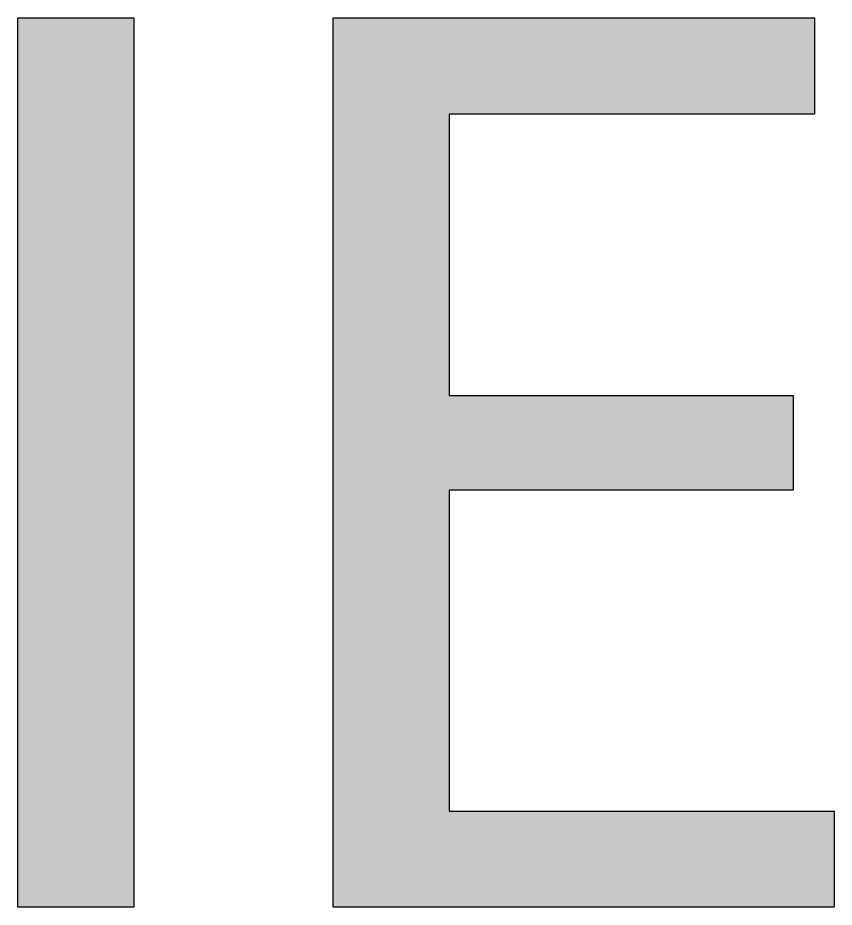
# Model space of a CAD drawing. Extents: x 0 to 360, y -268 to 0.
# Drawn here: x 131.532 to 133.388, y -223 to -220.979 of the extents above; entities that cross this region are included whole.
import ezdxf

# ---------------------------------------------------------------- set-up
doc = ezdxf.new("R2010")
doc.units = 0
doc.layers.add('LAYER_1', color=7, linetype='CONTINUOUS')

# ---------------------------------------------------------------- blocks, each defined once
blk = doc.blocks.new('*U443')
at = {"layer": 'LAYER_1', "color": 250, "extrusion": (0, 0, -1)}
for points in [[(-131.5322, -222.9997), (-131.5322, -220.9788), (-131.7961, -222.9997)], [(-131.7961, -222.9997), (-131.5322, -220.9788), (-131.7961, -220.9788)]]:
    blk.add_solid(points, dxfattribs=at)
blk = doc.blocks.new('*U444')
at = {"layer": 'LAYER_1', "color": 250, "extrusion": (0, 0, -1)}
for points in [[(-132.2488, -222.9997), (-132.2488, -220.9788), (-132.5127, -222.9997)], [(-132.5127, -222.9997), (-132.2488, -220.9788), (-132.5127, -220.9788)], [(-133.2952, -221.1979), (-133.2952, -220.9788), (-133.3433, -221.1979)], [(-133.3433, -221.1979), (-133.2952, -220.9788), (-133.3433, -220.9788)], [(-133.2952, -222.9997), (-133.2952, -222.7812), (-133.3433, -222.9997)], [(-133.3433, -222.9997), (-133.2952, -222.7812), (-133.3433, -222.7812)], [(-133.3433, -222.9997), (-133.3433, -222.7812), (-133.3882, -222.9997)], [(-133.3882, -222.9997), (-133.3433, -222.7812), (-133.3882, -222.7812)]]:
    blk.add_solid(points, dxfattribs=at)
at = {"layer": 'LAYER_1', "color": 250}
for points in [[(132.5127, -221.1979), (132.5127, -220.9788), (133.2952, -221.1979)], [(133.2952, -221.1979), (132.5127, -220.9788), (133.2952, -220.9788)], [(132.5127, -222.0523), (132.5127, -221.8366), (133.2952, -222.0523)], [(133.2952, -222.0523), (132.5127, -221.8366), (133.2952, -221.8366)], [(132.5127, -222.9997), (132.5127, -222.7812), (133.2952, -222.9997)], [(133.2952, -222.9997), (132.5127, -222.7812), (133.2952, -222.7812)]]:
    blk.add_solid(points, dxfattribs=at)
blk = doc.blocks.new('BLOCK_54')
at = {"layer": 'LAYER_1'}
for points in [[(131.7961, -220.9788), (131.7961, -222.9997), (131.5322, -222.9997), (131.5322, -220.9788), (131.7961, -220.9788)], [(133.2952, -222.0523), (132.5127, -222.0523), (132.5127, -222.7812), (133.3882, -222.7812), (133.3882, -222.9997), (132.2488, -222.9997), (132.2488, -220.9788), (133.3433, -220.9788), (133.3433, -221.1979), (132.5127, -221.1979), (132.5127, -221.8366), (133.2952, -221.8366), (133.2952, -222.0523)]]:
    blk.add_lwpolyline(points, dxfattribs=at)
at = {"layer": 'LAYER_1', "color": 250}
for name in ['*U443', '*U444']:
    blk.add_blockref(name, (0, 0), dxfattribs=at)
blk = doc.blocks.new('BLOCK_20')
at = {"layer": 'LAYER_1'}
blk.add_blockref('BLOCK_54', (0, 0), dxfattribs=at)
blk = doc.blocks.new('BLOCK_17')
at = {"layer": 'LAYER_1'}
blk.add_blockref('BLOCK_20', (0, 0), dxfattribs=at)

msp = doc.modelspace()

# ---------------------------------------------------------------- block references
at = {"layer": 'LAYER_1'}
msp.add_blockref('BLOCK_17', (0, 0), dxfattribs=at)

doc.saveas('drawing.dxf')
